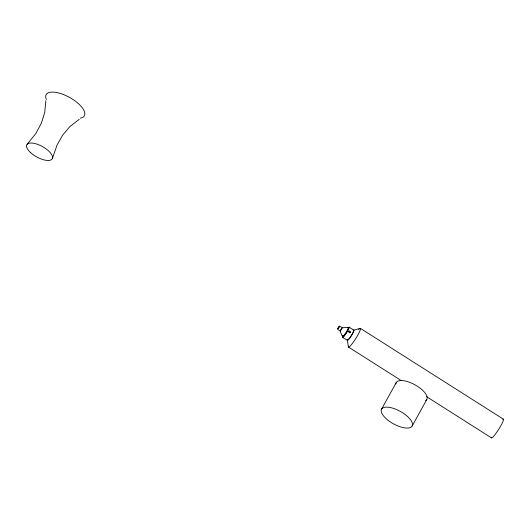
<?xml version="1.0" encoding="UTF-8"?>
<svg xmlns="http://www.w3.org/2000/svg" width="530" height="530" viewBox="0 0 530 530"><rect width="100%" height="100%" fill="white"/><g stroke="black" fill="none" stroke-linecap="round" stroke-linejoin="round"><path stroke-width="0.79" d="M45.838 100.793L44.719 112.539L41.327 123.285L35.861 133.48L27.189 144.206L27.832 143.703M52.556 158.059L56.982 145.16L62.626 135.19L69.887 126.577L79.228 119.336M340.379 330.462L340.147 331.21L342.433 336.49M346.647 331.495L346.348 332.019M381.587 409.114L396.261 382.534M412.115 426.087A17.463 7.102 28.9 0 0 392.293 408.027A17.463 7.102 28.9 0 0 386.151 418.687A17.463 7.102 28.9 0 0 412.115 426.087L426.789 399.501M338.365 327.593L337.888 328.627L338.637 327.785M338.763 327.765L339.584 325.983L337.504 329.249L339.207 326.619L338.412 327.52M340.618 330.077L341.585 328.242M342.122 327.812L348.263 327.354M340.207 331.23L342.519 327.56M353.126 330.375L360.168 328.348M360.42 328.375L503.374 419.164M349.065 327.149L353.861 330.197M340.28 326.427L341.684 327.315M338.219 329.7L339.624 330.594M342.625 337.352L347.422 340.399M348.515 347.084L401.515 380.745M426.617 396.685L491.469 437.873M347.236 339.624L348.395 346.852M347.687 327.739A5.452 0.742 -57.6 0 1 347.7 329.468A5.452 0.742 -57.6 0 1 343.897 335.384A5.452 0.742 -57.6 0 1 342.618 335.616M348.376 327.798A5.452 0.742 -57.6 0 1 346.355 332.84A5.452 0.742 -57.6 0 1 342.93 336.258M348.203 327.719A6.035 0.822 -57.6 0 1 348.482 329.276A6.035 0.822 -57.6 0 1 344.242 335.94A6.035 0.822 -57.6 0 1 342.758 336.285M353.305 330.475A6.035 0.822 -57.6 0 1 351.317 335.768A6.035 0.822 -57.6 0 1 347.415 339.737M353.464 330.766A5.353 0.729 -57.6 0 1 351.549 335.232A5.353 0.729 -57.6 0 1 347.885 339.823M350.621 332.436A3.697 0.503 -57.6 0 1 350.529 332.621M346.931 331.429A3.697 0.503 -57.6 0 1 346.362 332.383M344.772 334.622A3.697 0.503 -57.6 0 1 344.215 335.212M348.488 331.747A0.709 0.649 23.1 0 1 349.475 332.568M350.595 332.125A3.697 0.503 -57.6 0 1 350.356 332.621M358.625 329.574A11.09 1.517 -57.6 0 1 356.458 337.398A11.09 1.517 -57.6 0 1 348.455 346.196M502.778 419.296A11.09 1.517 -57.6 0 1 498.664 429.38A11.09 1.517 -57.6 0 1 491.356 437.25M395.857 384.031A17.463 7.102 28.9 0 1 415.069 384.859A17.463 7.102 28.9 0 1 425.689 400.614M80.249 118.137A21.829 8.877 28.9 0 0 75.942 101.588A21.829 8.877 28.9 0 0 47.667 93.128L46.7 93.883A21.829 8.877 28.9 0 0 46.395 99.58M348.952 331.952A0.709 0.649 33.3 0 0 350.158 332.091A0.709 0.649 33.3 0 0 349.595 331.025A0.709 0.649 33.3 0 0 348.952 331.952M30.588 152.607A14.555 5.916 28.9 0 0 52.258 158.848A14.555 5.916 28.9 0 0 35.828 143.789A14.555 5.916 28.9 0 0 30.588 152.607"/></g></svg>
